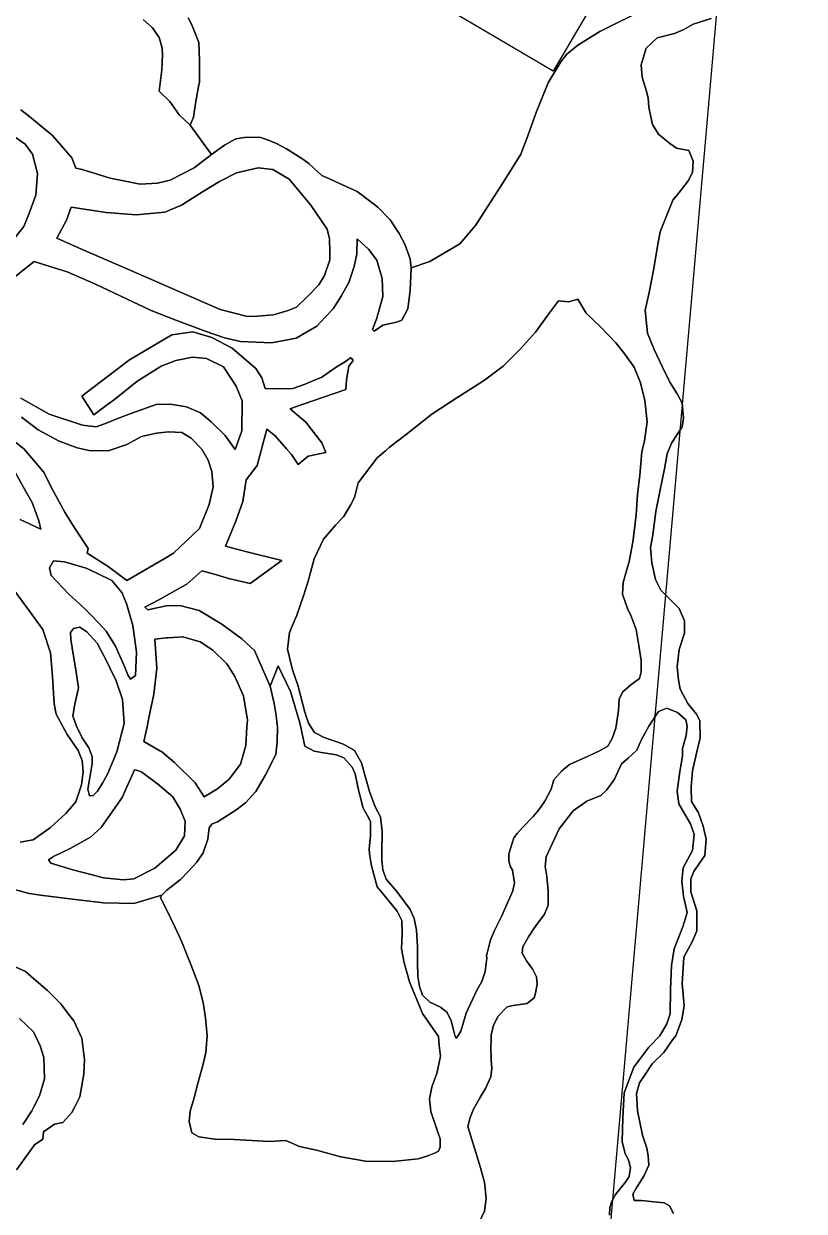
# Model space of a CAD drawing. Header units: inches. Extents: x 288635 to 1232953, y 676945 to 1655780.
# Drawn here: x 458256 to 476562, y 1172040 to 1199889 of the extents above; entities that cross this region are included whole.
import ezdxf

# ---------------------------------------------------------------- set-up
doc = ezdxf.new("R2010")
doc.units = ezdxf.units.IN
doc.header["$MEASUREMENT"] = 0
doc.layers.add('Images', color=7, linetype='Continuous')
picture_1 = doc.add_image_def('image7.jpg', size_in_pixel=(2590, 3729))
picture_2 = doc.add_image_def('image8.jpg', size_in_pixel=(2583, 3985))

msp = doc.modelspace()

# ---------------------------------------------------------------- linework, layer by layer
at = {"color": 1}
for points in [[(457782.6831, 1193745.8465), (458501.7855, 1194314.2384), (458973.3814, 1194165.6533), (459274.3703, 1194070.8212), (459935.83, 1193779.779), (461248.166, 1193165.9444), (461824.9588, 1192938.4023), (462534.0435, 1192668.5268), (462967.9611, 1192525.6515), (463343.6702, 1192435.693), (464063.3383, 1192409.2346), (464645.4228, 1192515.0681), (465126.9654, 1192800.8187), (465314.7935, 1192996.3658), (465513.2578, 1193202.9862), (465703.7582, 1193499.3201), (465883.6752, 1193822.1124), (466005.3838, 1194192.5298), (466068.8839, 1194494.1554), (466077.3506, 1194841.9244), (466341.5111, 1194603.164), (466539.6315, 1194344.0834), (466661.5518, 1193917.3626), (466676.7918, 1193490.6417), (466539.6315, 1192982.6407), (466438.0313, 1192718.4802), (466478.6714, 1192682.9201), (466681.8718, 1192820.0804), (466996.8325, 1192891.2005), (467123.8327, 1192936.9206), (467266.073, 1193206.1612), (467316.8731, 1193632.882), (467339.6543, 1194164.1465), (467781.6152, 1194316.5468), (468482.6566, 1194728.0276), (468848.4173, 1195159.8285), (469498.6586, 1196165.6705), (469915.2195, 1196831.1518), (470081.4512, 1197261.6562), (470279.5716, 1197830.6174), (470558.9721, 1198506.2587), (470853.6127, 1198993.9397), (470995.853, 1199176.8201), (471254.9335, 1199385.1005), (471768.0145, 1199705.1411), (472108.3752, 1199882.9415), (472545.2561, 1200091.2219)], [(472545.2561, 1200091.2219), (472108.3752, 1199882.9415), (471768.0145, 1199705.1411), (471254.9335, 1199385.1005), (470995.853, 1199176.8201), (470853.6127, 1198993.9397), (470558.9721, 1198506.2587), (470279.5716, 1197830.6174), (470081.4512, 1197261.6562), (469915.2195, 1196831.1518), (469498.6586, 1196165.6705), (468848.4173, 1195159.8285), (468482.6566, 1194728.0276), (467781.6152, 1194316.5468), (467339.6543, 1194164.1465), (467319.3343, 1194372.4269), (467197.414, 1194722.9476), (467060.2538, 1194966.7881), (466851.9734, 1195291.9087), (466788.5489, 1195356.4267), (466605.5016, 1195542.63), (466557.3328, 1195591.6293), (466427.7139, 1195689.8668), (466074.7318, 1195957.3901), (465645.4709, 1196150.4305), (465354.3751, 1196281.0504), (465249.2301, 1196328.2308), (465068.3114, 1196493.4175), (464941.333, 1196609.3543), (464777.1326, 1196726.3366), (464416.1085, 1196958.1521), (464172.268, 1197085.1523), (463990.6214, 1197155.389), (463791.2672, 1197232.4726), (463435.6665, 1197222.3126), (463227.3861, 1197191.8325), (462968.3056, 1197039.4322), (462658.425, 1196826.0718), (462160.584, 1197511.8732), (462236.7841, 1197694.7536), (462285.7571, 1198020.9202), (462356.5526, 1198419.6215), (462356.5534, 1198419.6261), (462375.0757, 1198521.4987), (462378.9576, 1198909.6776), (462380.1558, 1199029.4998), (462372.3189, 1199243.7074), (462364.9157, 1199446.0606), (462202.3554, 1199867.7014), (462110.9152, 1200025.1818)], [(461059.4625, 1199986.4235), (461278.1532, 1199797.1719), (461430.3032, 1199564.7826), (461501.4233, 1199315.8622), (461511.5834, 1199153.3018), (461496.3433, 1198807.8611), (461430.3032, 1198310.0201), (461684.3037, 1198066.1797), (461902.7441, 1197756.299), (462160.584, 1197511.8732), (462658.425, 1196826.0718), (462253.5846, 1196510.2844), (461687.087, 1196220.0591), (461391.0412, 1196150.4504), (460988.8738, 1196129.2837), (460285.0807, 1196266.8673), (459628.9127, 1196467.951), (459480.7458, 1196499.7011), (459383.726, 1196745.3958), (458928.6418, 1197269.2718), (458399.4741, 1197708.481), (458187.807, 1197867.2314)], [(462110.9152, 1200025.1818), (462202.3554, 1199867.7014), (462364.9157, 1199446.0606), (462372.3189, 1199243.7074), (462380.1558, 1199029.4998), (462378.9576, 1198909.6776), (462375.0757, 1198521.4987), (462356.5534, 1198419.6261), (462356.5526, 1198419.6215), (462285.7571, 1198020.9202), (462236.7841, 1197694.7536), (462160.584, 1197511.8732), (461902.7441, 1197756.299), (461684.3037, 1198066.1797), (461430.3032, 1198310.0201), (461496.3433, 1198807.8611), (461511.5834, 1199153.3018), (461501.4233, 1199315.8622), (461430.3032, 1199564.7826), (461278.1532, 1199797.1719), (461059.4625, 1199986.4235)], [(473499.2973, 1171983.2141), (473402.7771, 1172166.0945), (473275.7769, 1172237.2146), (473042.0964, 1172262.6147), (472742.3758, 1172288.0147), (472569.6555, 1172293.0948), (472539.1754, 1172440.415), (472610.2955, 1172562.3353), (472803.3359, 1172862.0559), (472920.1762, 1173121.1364), (472899.8561, 1173339.5768), (472869.3761, 1173517.3772), (472770.7392, 1173821.7545), (472650.0889, 1174393.2556), (472631.0389, 1174799.6564), (472694.539, 1175053.6569), (472834.2393, 1175244.1573), (472992.9896, 1175498.1578), (473266.0402, 1175764.8584), (473475.5906, 1176063.309), (473551.0647, 1176153.7106), (473625.1122, 1176362.9449), (473691.1524, 1176535.6652), (473741.9525, 1176860.7859), (473701.3124, 1177384.0269), (473721.6324, 1177739.6276), (473736.8725, 1177998.7082), (473950.2329, 1178389.8689), (474041.6731, 1178618.4694), (474041.6731, 1178831.8298), (474046.7531, 1179085.8303), (473904.5128, 1179527.7912), (473899.4328, 1179832.5918), (473975.6329, 1180005.3122), (474107.7132, 1180203.4326), (474229.6334, 1180381.2329), (474265.1935, 1180767.3137), (474188.9934, 1181067.0343), (474082.3131, 1181381.9949), (473914.6728, 1181651.2355), (473909.5928, 1181991.5962), (473940.0729, 1182367.5169), (474031.513, 1182778.9977), (474117.8732, 1183139.6784), (474112.7932, 1183546.0793), (474036.5931, 1183698.4796), (473828.3126, 1183947.4001), (473655.5923, 1184282.6807), (473614.9522, 1184506.2012), (473579.3921, 1184805.9218), (473625.1122, 1185212.3226), (473752.1125, 1185598.4034), (473757.1925, 1185882.8839), (473630.1922, 1186172.4445), (473411.7518, 1186395.965), (473198.3914, 1186604.2454), (473071.3911, 1186853.1659), (472985.031, 1187244.3267), (472959.6309, 1187594.8474), (473010.431, 1187904.728), (473081.5511, 1188453.3691), (473172.9913, 1188920.73), (473284.7516, 1189454.1311), (473345.7117, 1189799.5718), (473447.3119, 1190053.5723), (473701.3124, 1190439.653), (473731.7924, 1190642.8535), (473701.3124, 1190988.2941), (473579.3921, 1191211.8146), (473411.7518, 1191486.1351), (473233.9514, 1191836.6558), (473040.9111, 1192248.1367), (472888.5108, 1192634.2174), (472827.5506, 1193172.6985), (472924.0708, 1193589.2593), (473030.751, 1194153.1405), (473117.1112, 1194671.3015), (473183.1513, 1195006.5822), (473482.8719, 1195748.2637), (473625.1122, 1195931.144), (473843.5527, 1196205.4646), (473940.0729, 1196403.585), (473960.3929, 1196667.7455), (473853.7127, 1196916.666), (473564.1521, 1196972.5461), (473406.6718, 1197079.2263), (473147.5913, 1197297.6668), (473000.271, 1197526.2672), (472913.9108, 1197927.588), (472898.6708, 1198151.1085), (472852.9507, 1198333.9888), (472761.5105, 1198633.7094), (472736.1105, 1198923.27), (472852.9507, 1199314.4308), (473112.0312, 1199558.2713), (473518.432, 1199659.8715), (473736.8725, 1199751.3117), (473955.3129, 1199878.3119), (474382.0337, 1200010.3922)], [(474382.0337, 1200010.3922), (473955.3129, 1199878.3119), (473736.8725, 1199751.3117), (473518.432, 1199659.8715), (473112.0312, 1199558.2713), (472852.9507, 1199314.4308), (472736.1105, 1198923.27), (472761.5105, 1198633.7094), (472852.9507, 1198333.9888), (472898.6708, 1198151.1085), (472913.9108, 1197927.588), (473000.271, 1197526.2672), (473147.5913, 1197297.6668), (473406.6718, 1197079.2263), (473564.1521, 1196972.5461), (473853.7127, 1196916.666), (473960.3929, 1196667.7455), (473940.0729, 1196403.585), (473843.5527, 1196205.4646), (473625.1122, 1195931.144), (473482.8719, 1195748.2637), (473183.1513, 1195006.5822), (473117.1112, 1194671.3015), (473030.751, 1194153.1405), (472924.0708, 1193589.2593), (472827.5506, 1193172.6985), (472888.5108, 1192634.2174), (473040.9111, 1192248.1367), (473233.9514, 1191836.6558), (473411.7518, 1191486.1351), (473579.3921, 1191211.8146), (473701.3124, 1190988.2941), (473731.7924, 1190642.8535), (473701.3124, 1190439.653), (473447.3119, 1190053.5723), (473345.7117, 1189799.5718), (473284.7516, 1189454.1311), (473172.9913, 1188920.73), (473081.5511, 1188453.3691), (473010.431, 1187904.728), (472959.6309, 1187594.8474), (472985.031, 1187244.3267), (473071.3911, 1186853.1659), (473198.3914, 1186604.2454), (473411.7518, 1186395.965), (473630.1922, 1186172.4445), (473757.1925, 1185882.8839), (473752.1125, 1185598.4034), (473625.1122, 1185212.3226), (473579.3921, 1184805.9218), (473614.9522, 1184506.2012), (473655.5923, 1184282.6807), (473828.3126, 1183947.4001), (474036.5931, 1183698.4796), (474112.7932, 1183546.0793), (474117.8732, 1183139.6784), (474031.513, 1182778.9977), (473940.0729, 1182367.5169), (473909.5928, 1181991.5962), (473914.6728, 1181651.2355), (474082.3131, 1181381.9949), (474188.9934, 1181067.0343), (474265.1935, 1180767.3137), (474229.6334, 1180381.2329), (474107.7132, 1180203.4326), (473975.6329, 1180005.3122), (473899.4328, 1179832.5918), (473904.5128, 1179527.7912), (474046.7531, 1179085.8303), (474041.6731, 1178831.8298), (474041.6731, 1178618.4694), (473950.2329, 1178389.8689), (473736.8725, 1177998.7082), (473721.6324, 1177739.6276), (473701.3124, 1177384.0269), (473741.9525, 1176860.7859), (473691.1524, 1176535.6652), (473625.1122, 1176362.9449), (473551.0647, 1176153.7106), (473475.5906, 1176063.309), (473266.0402, 1175764.8584), (472992.9896, 1175498.1578), (472834.2393, 1175244.1573), (472694.539, 1175053.6569), (472631.0389, 1174799.6564), (472650.0889, 1174393.2556), (472770.7392, 1173821.7545), (472869.3761, 1173517.3772), (472899.8561, 1173339.5768), (472920.1762, 1173121.1364), (472803.3359, 1172862.0559), (472610.2955, 1172562.3353), (472539.1754, 1172440.415), (472569.6555, 1172293.0948), (472742.3758, 1172288.0147), (473042.0964, 1172262.6147), (473275.7769, 1172237.2146), (473402.7771, 1172166.0945), (473499.2973, 1171983.2141)], [(458187.807, 1197867.2314), (458399.4741, 1197708.481), (458928.6418, 1197269.2718), (459383.726, 1196745.3958), (459480.7458, 1196499.7011), (459628.9127, 1196467.951), (460285.0807, 1196266.8673), (460988.8738, 1196129.2837), (461391.0412, 1196150.4504), (461687.087, 1196220.0591), (462253.5846, 1196510.2844), (462658.425, 1196826.0718), (462968.3056, 1197039.4322), (463227.3861, 1197191.8325), (463435.6665, 1197222.3126), (463791.2672, 1197232.4726), (463990.6214, 1197155.389), (464172.268, 1197085.1523), (464416.1085, 1196958.1521), (464777.1326, 1196726.3366), (464941.333, 1196609.3543), (465068.3114, 1196493.4175), (465249.2301, 1196328.2308), (465354.3751, 1196281.0504), (465645.4709, 1196150.4305), (466074.7318, 1195957.3901), (466427.7139, 1195689.8668), (466557.3328, 1195591.6293), (466605.5016, 1195542.63), (466788.5489, 1195356.4267), (466851.9734, 1195291.9087), (467060.2538, 1194966.7881), (467197.414, 1194722.9476), (467319.3343, 1194372.4269), (467339.6543, 1194164.1465), (467316.8731, 1193632.882), (467266.073, 1193206.1612), (467123.8327, 1192936.9206), (466996.8325, 1192891.2005), (466681.8718, 1192820.0804), (466478.6714, 1192682.9201), (466438.0313, 1192718.4802), (466539.6315, 1192982.6407), (466676.7918, 1193490.6417), (466661.5518, 1193917.3626), (466539.6315, 1194344.0834), (466341.5111, 1194603.164), (466077.3506, 1194841.9244), (466068.8839, 1194494.1554), (466005.3838, 1194192.5298), (465883.6752, 1193822.1124), (465703.7582, 1193499.3201), (465513.2578, 1193202.9862), (465314.7935, 1192996.3658), (465126.9654, 1192800.8187), (464645.4228, 1192515.0681), (464063.3383, 1192409.2346), (463343.6702, 1192435.693), (462967.9611, 1192525.6515), (462534.0435, 1192668.5268), (461824.9588, 1192938.4023), (461248.166, 1193165.9444), (459935.83, 1193779.779), (459274.3703, 1194070.8212), (458973.3814, 1194165.6533), (458501.7855, 1194314.2384), (457782.6831, 1193745.8465)], [(457833.2646, 1194602.2665), (458261.8905, 1195136.7259), (458373.0157, 1195422.4765), (458542.3493, 1195866.9774), (458579.3911, 1196374.9784), (458462.9742, 1196830.0626), (458288.3488, 1197068.1881), (458055.515, 1197226.9384)], [(458055.515, 1197226.9384), (458288.3488, 1197068.1881), (458462.9742, 1196830.0626), (458579.3911, 1196374.9784), (458542.3493, 1195866.9774), (458373.0157, 1195422.4765), (458261.8905, 1195136.7259), (457833.2646, 1194602.2665)], [(458184.8789, 1191105.0887), (458851.6302, 1190734.6713), (459634.7985, 1190475.3791), (459952.2991, 1190438.3374), (460174.5496, 1190517.7126), (460439.1334, 1190623.5461), (460788.3841, 1190755.838), (461359.8853, 1190962.2134), (461698.5526, 1190967.5051), (462074.2617, 1190904.005), (462402.3457, 1190761.1297), (462651.0545, 1190549.4626), (462979.1385, 1190231.962), (463214.5123, 1189904.7247), (463367.9709, 1190338.6422), (463378.5543, 1191042.4353), (463240.9707, 1191391.686), (462939.3451, 1191846.7702), (462542.4693, 1192037.2706), (462214.3853, 1192069.0207), (461822.8012, 1191994.9372), (461478.8422, 1191862.6452), (460907.341, 1191497.5195), (460383.465, 1191079.477), (460154.4207, 1190910.1834), (459896.6307, 1190719.643), (459616.1718, 1191153.5605), (459885.7891, 1191358.317), (460738.0074, 1192005.5205), (461732.8427, 1192592.8967), (462224.9687, 1192661.6885), (462664.1779, 1192529.3966), (463145.7205, 1192280.6877), (463701.3466, 1191804.4368), (463844.2219, 1191587.478), (463918.5876, 1191333.407), (464264.0283, 1191328.3269), (464568.8289, 1191338.487), (464857.6329, 1191440.1785), (464929.5096, 1191465.4872), (465244.4703, 1191597.5675), (465605.151, 1191851.568), (465800.0964, 1191966.5032), (465920.7466, 1192052.2284), (465943.5108, 1192045.5331), (465981.0717, 1191988.7283), (465882.6465, 1191861.728), (465825.4964, 1191534.7024), (465809.6214, 1191309.2769), (465537.1232, 1191218.8365), (465036.3465, 1191045.5722), (464604.6712, 1190896.2164), (464502.7888, 1190860.966), (464671.4082, 1190715.766), (464868.5495, 1190546.0054), (465249.5503, 1190058.3244), (465340.9904, 1189834.804), (464924.4296, 1189748.4438), (464690.7491, 1189550.3234), (464533.2688, 1189789.0839), (464418.6555, 1189920.5071), (464152.2681, 1190225.9647), (463954.1477, 1190378.365), (463733.0967, 1189529.0156), (463473.8045, 1189195.6399), (463397.181, 1188681.5005), (463227.8473, 1188221.1246), (462989.7219, 1187633.7484), (463073.9429, 1187612.4533), (463337.6622, 1187545.7725), (463454.6348, 1187516.1963), (464312.1649, 1187299.3718), (463565.4034, 1186760.8907), (463062.4824, 1186882.8109), (463008.0032, 1186898.1779), (462701.2695, 1186984.6988), (462434.8732, 1187059.8416), (462079.5534, 1186744.7467), (461978.3065, 1186688.1944), (461492.1772, 1186416.6627), (461421.9621, 1186380.1508), (461095.3014, 1186210.2873), (461163.8286, 1186145.5745), (461414.2428, 1186199.2347), (461608.3295, 1186240.8247), (461919.4801, 1186247.1747), (462370.331, 1186126.5244), (462903.7321, 1185809.0238), (463373.633, 1185466.1231), (463665.7336, 1185193.0726), (463856.234, 1184761.2717), (464038.2225, 1184356.4772), (464132.5625, 1183946.303), (464177.8543, 1183665.9995), (464202.2477, 1183446.4594), (464207.5561, 1183398.6836), (464202.2645, 1183049.4329), (464170.5144, 1182753.099), (463914.9642, 1182255.2168), (463699.5551, 1181879.9722), (463461.4297, 1181625.9717), (463233.8875, 1181446.0547), (462799.97, 1181170.8875), (462678.3329, 1181123.5842), (462603.3326, 1181033.3883), (462577.7195, 1180768.72), (462466.5943, 1180445.9277), (462318.4274, 1180223.6773), (462123.069, 1180017.6143), (461932.1349, 1179816.2181), (461614.6343, 1179572.801), (461498.2174, 1179456.3841), (460839.3782, 1179254.3643), (460130.2935, 1179270.2393), (459400.042, 1179354.9062), (458839.1242, 1179428.9896), (458706.3474, 1179446.6725), (458386.1567, 1179489.3148), (457680.0353, 1179680.6618)], [(457680.0353, 1179680.6618), (458386.1567, 1179489.3148), (458706.3474, 1179446.6725), (458839.1242, 1179428.9896), (459400.042, 1179354.9062), (460130.2935, 1179270.2393), (460839.3782, 1179254.3643), (461498.2174, 1179456.3841), (461466.4673, 1179387.5923), (461614.6343, 1179101.8417), (461809.7267, 1178690.6469), (461958.5933, 1178376.8819), (462175.5521, 1177826.5475), (462360.7608, 1177334.4215), (462461.3026, 1176937.5457), (462519.5111, 1176577.7116), (462556.5528, 1176154.3775), (462524.8028, 1175762.7933), (462466.5943, 1175487.6261), (462350.1774, 1175069.5836), (462244.3439, 1174672.7078), (462159.677, 1174386.9573), (462133.2187, 1174143.5401), (462196.7188, 1173878.9562), (462360.7608, 1173783.706), (462736.4699, 1173730.7893), (462744.5684, 1173730.6031), (463196.8458, 1173720.2059), (464011.7641, 1173672.5808), (464403.3482, 1173699.0392), (464726.1405, 1173561.4556), (465123.0163, 1173471.4971), (465694.5174, 1173312.7468), (466271.3103, 1173217.4966), (466906.3115, 1173206.9132), (467509.5627, 1173270.4134), (467737.1049, 1173339.2052), (467890.5635, 1173402.7053), (467980.522, 1173450.3304), (468022.8554, 1173540.2889), (468022.8554, 1173741.3726), (467971.5536, 1173891.0624), (467805.252, 1174376.302), (467774.1466, 1174677.9995), (467827.0634, 1174947.875), (467914.4953, 1175190.2999), (467943.4803, 1175270.6674), (468033.4388, 1175678.1265), (468001.6887, 1175926.8353), (467980.522, 1176138.5024), (467610.1046, 1176678.2535), (467302.5374, 1177418.3371), (467181.4788, 1177868.8809), (467112.687, 1178196.9649), (467128.562, 1178551.5072), (467123.2703, 1178858.4245), (467015.7061, 1179079.8342), (466699.9361, 1179461.6757), (466546.4775, 1179646.8844), (466408.8939, 1180144.3021), (466366.5605, 1180424.761), (466361.3374, 1180539.6697), (466385.9012, 1180847.463), (466391.1929, 1181175.547), (466343.5678, 1181276.0889), (466216.5675, 1181493.0476), (466129.6281, 1181831.6536), (466116.0256, 1181884.6317), (466031.3588, 1182297.3826), (465962.567, 1182456.1329), (465766.7749, 1182673.0916), (465592.1496, 1182747.1751), (465290.524, 1182789.5085), (465068.2736, 1182831.842), (464847.8491, 1182948.891), (464731.4322, 1183493.9338), (464509.1817, 1184229.4769), (464223.4312, 1184827.4365), (464038.2225, 1184356.4772), (463856.234, 1184761.2717), (463665.7336, 1185193.0726), (463373.633, 1185466.1231), (462903.7321, 1185809.0238), (462370.331, 1186126.5244), (461919.4801, 1186247.1747), (461608.3295, 1186240.8247), (461414.2428, 1186199.2347), (461163.8286, 1186145.5745), (461095.3014, 1186210.2873), (461421.9621, 1186380.1508), (461492.1772, 1186416.6627), (461978.3065, 1186688.1944), (462079.5534, 1186744.7467), (462434.8732, 1187059.8416), (462701.2695, 1186984.6988), (463008.0032, 1186898.1779), (463062.4824, 1186882.8109), (463565.4034, 1186760.8907), (464312.1649, 1187299.3718), (463454.6348, 1187516.1963), (463337.6622, 1187545.7725), (463073.9429, 1187612.4533), (462989.7219, 1187633.7484), (463227.8473, 1188221.1246), (463397.181, 1188681.5005), (463473.8045, 1189195.6399), (463733.0967, 1189529.0156), (463954.1477, 1190378.365), (464152.2681, 1190225.9647), (464418.6555, 1189920.5071), (464533.2688, 1189789.0839), (464690.7491, 1189550.3234), (464924.4296, 1189748.4438), (465340.9904, 1189834.804), (465249.5503, 1190058.3244), (464868.5495, 1190546.0054), (464671.4082, 1190715.766), (464502.7888, 1190860.966), (464604.6712, 1190896.2164), (465036.3465, 1191045.5722), (465537.1232, 1191218.8365), (465809.6214, 1191309.2769), (465825.4964, 1191534.7024), (465882.6465, 1191861.728), (465981.0717, 1191988.7283), (465943.5108, 1192045.5331), (465920.7466, 1192052.2284), (465800.0964, 1191966.5032), (465605.151, 1191851.568), (465244.4703, 1191597.5675), (464929.5096, 1191465.4872), (464857.6329, 1191440.1785), (464568.8289, 1191338.487), (464264.0283, 1191328.3269), (463918.5876, 1191333.407), (463844.2219, 1191587.478), (463701.3466, 1191804.4368), (463145.7205, 1192280.6877), (462664.1779, 1192529.3966), (462224.9687, 1192661.6885), (461732.8427, 1192592.8967), (460738.0074, 1192005.5205), (459885.7891, 1191358.317), (459616.1718, 1191153.5605), (459896.6307, 1190719.643), (460154.4207, 1190910.1834), (460383.465, 1191079.477), (460907.341, 1191497.5195), (461478.8422, 1191862.6452), (461822.8012, 1191994.9372), (462214.3853, 1192069.0207), (462542.4693, 1192037.2706), (462939.3451, 1191846.7702), (463240.9707, 1191391.686), (463378.5543, 1191042.4353), (463367.9709, 1190338.6422), (463214.5123, 1189904.7247), (462979.1385, 1190231.962), (462651.0545, 1190549.4626), (462402.3457, 1190761.1297), (462074.2617, 1190904.005), (461698.5526, 1190967.5051), (461359.8853, 1190962.2134), (460788.3841, 1190755.838), (460439.1334, 1190623.5461), (460174.5496, 1190517.7126), (459952.2991, 1190438.3374), (459634.7985, 1190475.3791), (458851.6302, 1190734.6713), (458184.8789, 1191105.0887)], [(457826.9869, 1190262.8066), (458263.8677, 1189912.2859), (458721.0687, 1189378.8848), (458944.5891, 1188936.9239), (459228.3257, 1188418.0913), (459461.5528, 1188042.8841), (459767.5507, 1187580.5612), (459742.1412, 1187473.866), (460237.6087, 1187159.2834), (460677.2589, 1186829.4135), (461063.1199, 1187056.8361), (461550.3465, 1187344.0025), (461766.4977, 1187471.3998), (462376.099, 1188055.601), (462604.6994, 1188614.4021), (462696.1396, 1189030.9629), (462670.7396, 1189391.6436), (462579.2994, 1189650.7241), (462431.9791, 1189909.8047), (462183.0586, 1190168.8852), (461964.6181, 1190306.0455), (461649.6575, 1190316.2055), (461370.2569, 1190290.8054), (461019.7362, 1190209.5253), (460677.2589, 1190025.5866), (460238.0497, 1189872.1279), (459788.2571, 1189882.7113), (459507.7982, 1189940.9197), (459084.464, 1190099.67), (458592.3381, 1190369.5456), (458200.7539, 1190660.5878)], [(458200.7539, 1190660.5878), (458592.3381, 1190369.5456), (459084.464, 1190099.67), (459507.7982, 1189940.9197), (459788.2571, 1189882.7113), (460238.0497, 1189872.1279), (460677.2589, 1190025.5866), (461019.7362, 1190209.5253), (461370.2569, 1190290.8054), (461649.6575, 1190316.2055), (461964.6181, 1190306.0455), (462183.0586, 1190168.8852), (462431.9791, 1189909.8047), (462579.2994, 1189650.7241), (462670.7396, 1189391.6436), (462696.1396, 1189030.9629), (462604.6994, 1188614.4021), (462376.099, 1188055.601), (461766.4977, 1187471.3998), (461550.3465, 1187344.0025), (461063.1199, 1187056.8361), (460677.2589, 1186829.4135), (460237.6087, 1187159.2834), (459742.1412, 1187473.866), (459767.5507, 1187580.5612), (459461.5528, 1188042.8841), (459228.3257, 1188418.0913), (458944.5891, 1188936.9239), (458721.0687, 1189378.8848), (458263.8677, 1189912.2859), (457826.9869, 1190262.8066)], [(458170.0446, 1188261.6456), (458654.84, 1188039.1711), (458609.3084, 1188230.8025), (458451.8281, 1188662.6034), (458304.5078, 1188921.6839), (458065.7473, 1189353.4848)], [(458065.7473, 1189353.4848), (458304.5078, 1188921.6839), (458451.8281, 1188662.6034), (458609.3084, 1188230.8025), (458654.84, 1188039.1711), (458170.0446, 1188261.6456)], [(458175.1246, 1180697.5105), (458474.8452, 1180748.3106), (458886.326, 1181042.9512), (459241.9267, 1181368.0719), (459475.6072, 1181642.3924), (459612.7675, 1182043.7132), (459648.3275, 1182348.5138), (459622.9275, 1182607.5943), (459531.4873, 1182846.3548), (459272.4068, 1183222.2756), (459013.3263, 1183694.7165), (458967.6062, 1183938.557), (458926.9661, 1184578.6383), (458881.246, 1185132.3594), (458703.4456, 1185681.0005), (458327.5249, 1186199.1615), (457997.3242, 1186641.1224)], [(457997.3242, 1186641.1224), (458327.5249, 1186199.1615), (458703.4456, 1185681.0005), (458881.246, 1185132.3594), (458926.9661, 1184578.6383), (458967.6062, 1183938.557), (459013.3263, 1183694.7165), (459272.4068, 1183222.2756), (459531.4873, 1182846.3548), (459622.9275, 1182607.5943), (459648.3275, 1182348.5138), (459612.7675, 1182043.7132), (459475.6072, 1181642.3924), (459241.9267, 1181368.0719), (458886.326, 1181042.9512), (458474.8452, 1180748.3106), (458175.1246, 1180697.5105)], [(468917.2315, 1171726.8766), (469063.2818, 1172044.3772), (469101.3819, 1172336.4778), (469063.2818, 1172723.8286), (468968.0316, 1173060.3792), (468860.0814, 1173415.98), (468669.581, 1174025.5812), (468725.4611, 1174238.9416), (468801.6613, 1174437.062), (468943.9015, 1174685.9825), (469086.1418, 1174914.583), (469208.0621, 1175193.9835), (469233.4621, 1175392.1039), (469218.2221, 1175590.2243), (469213.1421, 1175915.345), (469215.4038, 1176028.4324), (469218.2221, 1176169.3455), (469274.1022, 1176403.0259), (469385.8624, 1176611.3063), (469594.1428, 1176834.8268), (469736.3831, 1176865.3069), (470066.5838, 1176911.0269), (470224.0641, 1177043.1072), (470259.6242, 1177154.8674), (470300.2642, 1177363.1478), (470285.0242, 1177535.8682), (470193.584, 1177708.5885), (470046.2637, 1177911.7889), (469944.6635, 1178094.6693), (469959.9036, 1178236.9096), (470097.0638, 1178475.6701), (470244.3841, 1178704.2705), (470472.9846, 1179009.0711), (470554.2648, 1179217.3516), (470554.2648, 1179557.7122), (470523.7847, 1179887.9129), (470488.2246, 1180121.5934), (470508.5447, 1180355.2738), (470599.9848, 1180558.4742), (470813.3453, 1181010.5951), (471143.5459, 1181427.156), (471463.5866, 1181655.7564), (471788.7072, 1181792.9167), (471930.9475, 1181924.997), (472108.7479, 1182173.9175), (472276.3882, 1182534.5982), (472428.7885, 1182661.5984), (472631.9889, 1182849.5588), (472748.8291, 1183103.5593), (472916.4695, 1183413.4399), (473139.9899, 1183758.8806), (473343.1903, 1183835.0808), (473475.2706, 1183784.2807), (473587.0308, 1183738.5606), (473785.1512, 1183565.8403), (473815.6313, 1183413.4399), (473795.3112, 1183194.9995), (473708.9511, 1182890.1989), (473705.5616, 1182727.7924), (473673.3187, 1182525.5411), (473645.5752, 1182351.5137), (473581.4295, 1181894.4755), (473582.3706, 1181887.6998), (473581.4295, 1181880.9946), (473621.5205, 1181592.3389), (473894.1398, 1181127.2824), (473981.2625, 1180873.8347), (473942.2491, 1180499.3062), (473725.7573, 1180090.3773), (473693.6845, 1179777.667), (473694.4192, 1179771.349), (473733.7755, 1179432.8838), (473813.9577, 1179048.0095), (473812.3423, 1179042.2823), (473725.7573, 1178735.2992), (473509.2656, 1178190.0606), (473445.1198, 1177805.1863), (473429.0834, 1177243.9114), (473421.0652, 1176666.6), (473343.1903, 1176438.586), (473178.09, 1176152.8354), (472917.7395, 1175886.1349), (472568.4888, 1175416.234), (472339.8883, 1174819.3328), (472308.1383, 1174228.7816), (472295.4382, 1173676.3305), (472365.2884, 1173384.2299), (472428.7885, 1173257.2296), (472485.9386, 1173066.7293), (472454.1886, 1172850.8288), (472358.9384, 1172711.1285), (472136.6879, 1172431.728), (472047.7877, 1172272.9777), (472003.3377, 1172126.9274), (471996.9876, 1171949.127)], [(471996.9876, 1171949.127), (472003.3377, 1172126.9274), (472047.7877, 1172272.9777), (472136.6879, 1172431.728), (472358.9384, 1172711.1285), (472454.1886, 1172850.8288), (472485.9386, 1173066.7293), (472428.7885, 1173257.2296), (472365.2884, 1173384.2299), (472295.4382, 1173676.3305), (472308.1383, 1174228.7816), (472339.8883, 1174819.3328), (472568.4888, 1175416.234), (472917.7395, 1175886.1349), (473178.09, 1176152.8354), (473343.1903, 1176438.586), (473421.0652, 1176666.6), (473429.0834, 1177243.9114), (473445.1198, 1177805.1863), (473509.2656, 1178190.0606), (473725.7573, 1178735.2992), (473812.3423, 1179042.2823), (473813.9577, 1179048.0095), (473733.7755, 1179432.8838), (473694.4192, 1179771.349), (473693.6845, 1179777.667), (473725.7573, 1180090.3773), (473942.2491, 1180499.3062), (473981.2625, 1180873.8347), (473894.1398, 1181127.2824), (473621.5205, 1181592.3389), (473581.4295, 1181880.9946), (473582.3706, 1181887.6998), (473581.4295, 1181894.4755), (473645.5752, 1182351.5137), (473673.3187, 1182525.5411), (473705.5616, 1182727.7924), (473708.9511, 1182890.1989), (473795.3112, 1183194.9995), (473815.6313, 1183413.4399), (473785.1512, 1183565.8403), (473587.0308, 1183738.5606), (473475.2706, 1183784.2807), (473343.1903, 1183835.0808), (473139.9899, 1183758.8806), (472916.4695, 1183413.4399), (472748.8291, 1183103.5593), (472631.9889, 1182849.5588), (472428.7885, 1182661.5984), (472276.3882, 1182534.5982), (472108.7479, 1182173.9175), (471930.9475, 1181924.997), (471788.7072, 1181792.9167), (471463.5866, 1181655.7564), (471143.5459, 1181427.156), (470813.3453, 1181010.5951), (470599.9848, 1180558.4742), (470508.5447, 1180355.2738), (470488.2246, 1180121.5934), (470523.7847, 1179887.9129), (470554.2648, 1179557.7122), (470554.2648, 1179217.3516), (470472.9846, 1179009.0711), (470244.3841, 1178704.2705), (470097.0638, 1178475.6701), (469959.9036, 1178236.9096), (469944.6635, 1178094.6693), (470046.2637, 1177911.7889), (470193.584, 1177708.5885), (470285.0242, 1177535.8682), (470300.2642, 1177363.1478), (470259.6242, 1177154.8674), (470224.0641, 1177043.1072), (470066.5838, 1176911.0269), (469736.3831, 1176865.3069), (469594.1428, 1176834.8268), (469385.8624, 1176611.3063), (469274.1022, 1176403.0259), (469218.2221, 1176169.3455), (469218.2221, 1176169.3455), (469215.4038, 1176028.4324), (469213.1421, 1175915.345), (469218.2221, 1175590.2243), (469233.4621, 1175392.1039), (469208.0621, 1175193.9835), (469086.1418, 1174914.583), (468943.9015, 1174685.9825), (468801.6613, 1174437.062), (468725.4611, 1174238.9416), (468669.581, 1174025.5812), (468860.0814, 1173415.98), (468968.0316, 1173060.3792), (469063.2818, 1172723.8286), (469101.3819, 1172336.4778), (469063.2818, 1172044.3772), (468917.2315, 1171726.8766)], [(457971.6565, 1177807.1569), (458294.4155, 1177659.8785), (458494.6526, 1177489.088), (458812.5766, 1177217.9176), (458812.5766, 1177217.9176), (459127.5372, 1176902.957), (459286.3087, 1176693.0557), (459427.2578, 1176506.7162), (459615.2182, 1176095.2354), (459664.5399, 1175723.4254), (459681.2583, 1175597.3944), (459666.0183, 1175251.9537), (459574.5781, 1174723.6326), (459444.4851, 1174470.4788), (459386.6177, 1174357.8719), (459175.8786, 1174118.2078), (458975.1369, 1174083.5514), (458721.1364, 1173905.751), (458700.8163, 1173733.0307), (458507.776, 1173595.8704), (458494.6526, 1173577.6118), (458088.2646, 1173012.2024)], [(458088.2646, 1173012.2024), (458494.6526, 1173577.6118), (458507.776, 1173595.8704), (458700.8163, 1173733.0307), (458721.1364, 1173905.751), (458975.1369, 1174083.5514), (459175.8786, 1174118.2078), (459386.6177, 1174357.8719), (459444.4851, 1174470.4788), (459574.5781, 1174723.6326), (459666.0183, 1175251.9537), (459681.2583, 1175597.3944), (459664.5399, 1175723.4254), (459615.2182, 1176095.2354), (459427.2578, 1176506.7162), (459286.3087, 1176693.0557), (459127.5372, 1176902.957), (458812.5766, 1177217.9176), (458494.6526, 1177489.088), (458294.4155, 1177659.8785), (457971.6565, 1177807.1569)], [(458238.5354, 1174073.3913), (458446.8158, 1174393.432), (458487.0141, 1174470.4788), (458494.6526, 1174485.1193), (458629.6962, 1174743.9527), (458741.4564, 1175145.2735), (458726.2164, 1175643.1145), (458644.9362, 1175922.515), (458494.6526, 1176232.778), (458487.4559, 1176247.6357), (458157.2553, 1176557.5163)], [(458157.2553, 1176557.5163), (458487.4559, 1176247.6357), (458494.6526, 1176232.778), (458644.9362, 1175922.515), (458726.2164, 1175643.1145), (458741.4564, 1175145.2735), (458629.6962, 1174743.9527), (458494.6526, 1174485.1193), (458487.0141, 1174470.4788), (458446.8158, 1174393.432), (458238.5354, 1174073.3913)]]:
    msp.add_lwpolyline(points, dxfattribs=at)
for points in [[(461957.2507, 1195631.866), (461565.6666, 1195467.824), (460893.6236, 1195409.6156), (460189.8305, 1195462.5324), (459369.6205, 1195589.5326), (459262.0175, 1195284.8929), (459030.9532, 1194859.2811), (459611.756, 1194605.7816), (460946.2211, 1194023.3355), (462862.1275, 1193187.1111), (463502.4205, 1193023.0691), (463735.2543, 1193028.3608), (464110.9634, 1193060.1109), (464460.2141, 1193160.6527), (464650.7144, 1193245.3196), (464915.2983, 1193494.0284), (465179.8822, 1193763.904), (465312.1741, 1193986.1544), (465433.8827, 1194351.2801), (465433.8827, 1194541.7805), (465428.591, 1194843.4061), (465370.3825, 1195070.9482), (464989.3818, 1195631.866), (464481.3808, 1196245.7006), (464100.38, 1196473.2427), (463751.1293, 1196510.2844), (463248.42, 1196393.8675), (462846.2525, 1196187.4921), (462449.3767, 1195949.3667), (461957.2507, 1195631.866)], [(464989.3818, 1195631.866), (465370.3825, 1195070.9482), (465428.591, 1194843.4061), (465433.8827, 1194541.7805), (465433.8827, 1194351.2801), (465312.1741, 1193986.1544), (465179.8822, 1193763.904), (464915.2983, 1193494.0284), (464650.7144, 1193245.3196), (464460.2141, 1193160.6527), (464110.9634, 1193060.1109), (463735.2543, 1193028.3608), (463502.4205, 1193023.0691), (462862.1275, 1193187.1111), (460946.2211, 1194023.3355), (459611.756, 1194605.7816), (459030.9532, 1194859.2811), (459262.0175, 1195284.8929), (459369.6205, 1195589.5326), (460189.8305, 1195462.5324), (460893.6236, 1195409.6156), (461565.6666, 1195467.824), (461957.2507, 1195631.866), (462449.3767, 1195949.3667), (462846.2525, 1196187.4921), (463248.42, 1196393.8675), (463751.1293, 1196510.2844), (464100.38, 1196473.2427), (464481.3808, 1196245.7006), (464989.3818, 1195631.866)], [(471255.7654, 1193428.2069), (471446.2658, 1193105.4146), (471790.2248, 1192777.3306), (472144.7672, 1192406.9132), (472351.1426, 1192142.3294), (472573.3931, 1191835.4121), (472721.56, 1191464.9947), (472822.1019, 1191057.5355), (472875.0187, 1190549.5345), (472816.8102, 1190105.0336), (472753.3101, 1189851.0331), (472705.685, 1189305.9904), (472647.4766, 1188850.9061), (472621.0182, 1188369.3635), (472595.5784, 1188176.7477), (472541.2197, 1187734.3622), (472456.5528, 1187277.1613), (472384.586, 1187035.8608), (472312.6192, 1186786.0937), (472299.9192, 1186510.9264), (472418.4528, 1186176.4924), (472503.1196, 1185998.6921), (472617.4198, 1185685.4248), (472685.1533, 1185308.6574), (472735.9534, 1184957.29), (472735.9534, 1184690.5895), (472697.8533, 1184533.9558), (472494.6529, 1184381.5555), (472304.1525, 1184224.9219), (472219.4857, 1184055.5882), (472202.5523, 1183784.6543), (472143.2855, 1183369.7868), (472054.3854, 1183128.4863), (471957.0185, 1182946.4526), (471762.2848, 1182840.6191), (471491.3509, 1182709.3855), (471055.3167, 1182514.6518), (470873.283, 1182370.7182), (470691.2493, 1182159.0511), (470623.5158, 1181934.6839), (470479.5822, 1181655.2834), (470339.8819, 1181452.083), (470204.415, 1181295.4493), (469960.7862, 1181048.0105), (469828.1158, 1180900.1778), (469754.6129, 1180796.2968), (469635.6655, 1180423.1693), (469635.6655, 1180265.6889), (469661.0656, 1180133.6087), (469722.0257, 1180037.0885), (469762.6658, 1179742.4479), (469727.1057, 1179554.4875), (469635.6655, 1179346.2071), (469462.9452, 1178955.0463), (469300.3849, 1178624.8457), (469203.8647, 1178401.3252), (469111.4313, 1178033.5788), (469115.6121, 1177978.0087), (469074.9594, 1177662.3954), (468998.7593, 1177428.7149), (468881.919, 1177225.5145), (468632.9985, 1176687.0335), (468505.9983, 1176260.3126), (468409.4781, 1176097.7523), (468373.918, 1176138.3924), (468338.3579, 1176295.8727), (468277.3978, 1176504.1531), (468191.0376, 1176702.2735), (468033.5573, 1176829.2737), (467784.6368, 1176941.034), (467606.8365, 1177103.5943), (467540.7963, 1177306.7947), (467500.1563, 1177545.5552), (467489.9962, 1177870.6758), (467489.9962, 1178246.5966), (467469.6762, 1178632.6773), (467413.7961, 1178906.9979), (467322.3559, 1179115.2783), (467185.1956, 1179298.1587), (467007.3953, 1179536.9192), (466753.3948, 1179826.4797), (466682.2746, 1180044.9202), (466651.7946, 1180273.5206), (466651.7946, 1180436.081), (466661.9546, 1180949.162), (466621.3145, 1181289.5227), (466499.3943, 1181523.2031), (466367.314, 1181883.8838), (466250.4738, 1182300.4447), (466174.2736, 1182554.4452), (466016.7933, 1182844.0058), (465811.2157, 1182965.5551), (465730.8311, 1183004.6611), (465304.1102, 1183151.9814), (465075.5097, 1183268.8216), (464933.2695, 1183487.2621), (464851.9893, 1183746.3426), (464684.349, 1184381.3438), (464562.4287, 1184736.9446), (464445.5885, 1185224.6255), (464486.2286, 1185615.7863), (464658.9489, 1186017.1071), (464816.4292, 1186469.228), (464928.1895, 1186819.7487), (465070.4297, 1187342.9898), (465286.7535, 1187797.8623), (465567.2124, 1188131.238), (465752.4211, 1188321.7384), (465921.7548, 1188602.1973), (466017.005, 1188782.1143), (466101.6718, 1189126.0733), (466546.1727, 1189708.1578), (466738.8066, 1189872.7723), (466837.2149, 1189956.8667), (467223.5074, 1190258.4923), (467826.7586, 1190734.7432), (468435.3015, 1191131.619), (468842.7606, 1191390.9112), (469059.7194, 1191533.7865), (469504.2203, 1191856.5788), (469906.3877, 1192264.0379), (470260.9301, 1192655.6221), (470589.0141, 1193110.7063), (470678.9726, 1193237.7066), (470795.3895, 1193391.1652), (471044.0983, 1193364.7068), (471255.7654, 1193428.2069)], [(471255.7654, 1193428.2069), (471044.0983, 1193364.7068), (470795.3895, 1193391.1652), (470678.9726, 1193237.7066), (470589.0141, 1193110.7063), (470260.9301, 1192655.6221), (469906.3877, 1192264.0379), (469504.2203, 1191856.5788), (469059.7194, 1191533.7865), (468842.7606, 1191390.9112), (468435.3015, 1191131.619), (467826.7586, 1190734.7432), (467223.5074, 1190258.4923), (466837.2149, 1189956.8667), (466738.8066, 1189872.7723), (466546.1727, 1189708.1578), (466101.6718, 1189126.0733), (466017.005, 1188782.1143), (465921.7548, 1188602.1973), (465752.4211, 1188321.7384), (465567.2124, 1188131.238), (465286.7535, 1187797.8623), (465070.4297, 1187342.9898), (464928.1895, 1186819.7487), (464816.4292, 1186469.228), (464658.9489, 1186017.1071), (464486.2286, 1185615.7863), (464445.5885, 1185224.6255), (464562.4287, 1184736.9446), (464684.349, 1184381.3438), (464851.9893, 1183746.3426), (464933.2695, 1183487.2621), (465075.5097, 1183268.8216), (465304.1102, 1183151.9814), (465730.8311, 1183004.6611), (465811.2157, 1182965.5551), (466016.7933, 1182844.0058), (466174.2736, 1182554.4452), (466250.4738, 1182300.4447), (466367.314, 1181883.8838), (466499.3943, 1181523.2031), (466621.3145, 1181289.5227), (466661.9546, 1180949.162), (466651.7946, 1180436.081), (466651.7946, 1180273.5206), (466682.2746, 1180044.9202), (466753.3948, 1179826.4797), (467007.3953, 1179536.9192), (467185.1956, 1179298.1587), (467322.3559, 1179115.2783), (467413.7961, 1178906.9979), (467469.6762, 1178632.6773), (467489.9962, 1178246.5966), (467489.9962, 1177870.6758), (467500.1563, 1177545.5552), (467540.7963, 1177306.7947), (467606.8365, 1177103.5943), (467784.6368, 1176941.034), (468033.5573, 1176829.2737), (468191.0376, 1176702.2735), (468277.3978, 1176504.1531), (468338.3579, 1176295.8727), (468373.918, 1176138.3924), (468409.4781, 1176097.7523), (468505.9983, 1176260.3126), (468632.9985, 1176687.0335), (468881.919, 1177225.5145), (468998.7593, 1177428.7149), (469074.9594, 1177662.3954), (469115.6121, 1177978.0087), (469111.4313, 1178033.5788), (469203.8647, 1178401.3252), (469300.3849, 1178624.8457), (469462.9452, 1178955.0463), (469635.6655, 1179346.2071), (469727.1057, 1179554.4875), (469762.6658, 1179742.4479), (469722.0257, 1180037.0885), (469661.0656, 1180133.6087), (469635.6655, 1180265.6889), (469635.6655, 1180423.1693), (469754.6129, 1180796.2968), (469828.1158, 1180900.1778), (469960.7862, 1181048.0105), (470204.415, 1181295.4493), (470339.8819, 1181452.083), (470479.5822, 1181655.2834), (470623.5158, 1181934.6839), (470691.2493, 1182159.0511), (470873.283, 1182370.7182), (471055.3167, 1182514.6518), (471491.3509, 1182709.3855), (471762.2848, 1182840.6191), (471957.0185, 1182946.4526), (472054.3854, 1183128.4863), (472143.2855, 1183369.7868), (472202.5523, 1183784.6543), (472219.4857, 1184055.5882), (472304.1525, 1184224.9219), (472494.6529, 1184381.5555), (472697.8533, 1184533.9558), (472735.9534, 1184690.5895), (472735.9534, 1184957.29), (472685.1533, 1185308.6574), (472617.4198, 1185685.4248), (472503.1196, 1185998.6921), (472418.4528, 1186176.4924), (472299.9192, 1186510.9264), (472312.6192, 1186786.0937), (472384.586, 1187035.8608), (472456.5528, 1187277.1613), (472541.2197, 1187734.3622), (472595.5784, 1188176.7477), (472621.0182, 1188369.3635), (472647.4766, 1188850.9061), (472705.685, 1189305.9904), (472753.3101, 1189851.0331), (472816.8102, 1190105.0336), (472875.0187, 1190549.5345), (472822.1019, 1191057.5355), (472721.56, 1191464.9947), (472573.3931, 1191835.4121), (472351.1426, 1192142.3294), (472144.7672, 1192406.9132), (471790.2248, 1192777.3306), (471446.2658, 1193105.4146), (471255.7654, 1193428.2069)], [(459212.5159, 1187271.3106), (458953.4354, 1187291.6306), (458856.9152, 1187129.0703), (458897.5553, 1186946.1899), (459314.1161, 1186514.3891), (459571.9773, 1186275.8676), (459720.517, 1186138.4683), (459863.7048, 1185997.7492), (460118.1535, 1185724.7067), (460187.8779, 1185640.6273), (460411.3983, 1185290.1066), (460619.6788, 1184817.6657), (460695.8789, 1184619.5453), (460761.919, 1184517.9451), (460878.7593, 1184604.3052), (460904.1593, 1185152.9463), (460812.7191, 1185777.7876), (460665.3988, 1186290.8686), (460553.6386, 1186549.9491), (460476.9103, 1186643.7281), (460325.0382, 1186829.3497), (459971.984, 1187001.4265), (459720.517, 1187123.9903), (459212.5159, 1187271.3106)], [(460878.7593, 1184604.3052), (460761.919, 1184517.9451), (460695.8789, 1184619.5453), (460619.6788, 1184817.6657), (460411.3983, 1185290.1066), (460187.8779, 1185640.6273), (460118.1535, 1185724.7067), (459863.7048, 1185997.7492), (459720.517, 1186138.4683), (459571.9773, 1186275.8676), (459314.1161, 1186514.3891), (458897.5553, 1186946.1899), (458856.9152, 1187129.0703), (458953.4354, 1187291.6306), (459212.5159, 1187271.3106), (459720.517, 1187123.9903), (459971.984, 1187001.4265), (460325.0382, 1186829.3497), (460476.9103, 1186643.7281), (460553.6386, 1186549.9491), (460665.3988, 1186290.8686), (460812.7191, 1185777.7876), (460904.1593, 1185152.9463), (460878.7593, 1184604.3052)], [(460218.5696, 1182291.0803), (460442.0901, 1182814.3213), (460609.7304, 1183479.8027), (460574.1703, 1184038.6038), (460416.69, 1184500.8847), (460365.1656, 1184607.7036), (460208.4096, 1184932.6856), (459974.7291, 1185359.4064), (459735.9686, 1185628.647), (459573.4083, 1185740.4072), (459421.008, 1185704.8471), (459354.9679, 1185613.4069), (459360.0479, 1185450.8466), (459421.008, 1185059.6858), (459473.4408, 1184785.4222), (459530.8274, 1184372.7672), (459537.8483, 1184318.0043), (459451.4881, 1183931.9236), (459410.848, 1183657.603), (459497.2082, 1183413.7625), (459629.2884, 1183144.522), (459786.7688, 1182910.8415), (459857.8889, 1182702.5611), (459857.8889, 1182540.0008), (459796.9288, 1182164.08), (459756.2887, 1181935.4796), (459796.9288, 1181783.0793), (459883.2889, 1181788.1593), (459984.8891, 1181889.7595), (460101.7294, 1182077.7199), (460218.5696, 1182291.0803)], [(459883.2889, 1181788.1593), (459796.9288, 1181783.0793), (459756.2887, 1181935.4796), (459796.9288, 1182164.08), (459857.8889, 1182540.0008), (459857.8889, 1182702.5611), (459786.7688, 1182910.8415), (459629.2884, 1183144.522), (459497.2082, 1183413.7625), (459410.848, 1183657.603), (459451.4881, 1183931.9236), (459537.8483, 1184318.0043), (459530.8274, 1184372.7672), (459473.4408, 1184785.4222), (459421.008, 1185059.6858), (459360.0479, 1185450.8466), (459354.9679, 1185613.4069), (459421.008, 1185704.8471), (459573.4083, 1185740.4072), (459735.9686, 1185628.647), (459974.7291, 1185359.4064), (460208.4096, 1184932.6856), (460365.1656, 1184607.7036), (460416.69, 1184500.8847), (460574.1703, 1184038.6038), (460609.7304, 1183479.8027), (460442.0901, 1182814.3213), (460218.5696, 1182291.0803), (460101.7294, 1182077.7199), (459984.8891, 1181889.7595), (459883.2889, 1181788.1593)], [(461379.1293, 1184773.5837), (461310.3375, 1184170.3325), (461193.9206, 1183609.4147), (461148.2987, 1183403.1245), (461072.212, 1183059.0802), (461466.4633, 1182831.6276), (461484.9629, 1182820.9548), (461791.8802, 1182561.6626), (462278.7145, 1182090.7033), (462484.6313, 1181757.7157), (462802.1319, 1181948.2161), (463075.1824, 1182170.4665), (463341.883, 1182526.0672), (463468.8832, 1182964.2181), (463492.4803, 1183403.1245), (463500.6333, 1183554.7693), (463411.7331, 1184126.2704), (463208.5327, 1184583.4713), (463050.9693, 1184827.4405), (463011.6823, 1184888.272), (462687.8317, 1185199.4226), (462395.7311, 1185396.273), (461989.3303, 1185510.5732), (461646.2142, 1185487.6988), (461608.3295, 1185485.1731), (461328.929, 1185453.4231), (461379.1293, 1184773.5837)], [(462802.1319, 1181948.2161), (462484.6313, 1181757.7157), (462278.7145, 1182090.7033), (461791.8802, 1182561.6626), (461484.9629, 1182820.9548), (461466.4633, 1182831.6276), (461072.212, 1183059.0802), (461148.2987, 1183403.1245), (461193.9206, 1183609.4147), (461310.3375, 1184170.3325), (461379.1293, 1184773.5837), (461328.929, 1185453.4231), (461608.3295, 1185485.1731), (461646.2142, 1185487.6988), (461989.3303, 1185510.5732), (462395.7311, 1185396.273), (462687.8317, 1185199.4226), (463011.6823, 1184888.272), (463050.9693, 1184827.4405), (463208.5327, 1184583.4713), (463411.7331, 1184126.2704), (463500.6333, 1183554.7693), (463492.4803, 1183403.1245), (463468.8832, 1182964.2181), (463341.883, 1182526.0672), (463075.1824, 1182170.4665), (462802.1319, 1181948.2161)], [(468022.8554, 1173741.3726), (468022.8554, 1173540.2889), (467980.522, 1173450.3304), (467890.5635, 1173402.7053), (467737.1049, 1173339.2052), (467509.5627, 1173270.4134), (466906.3115, 1173206.9132), (466271.3103, 1173217.4966), (465694.5174, 1173312.7468), (465123.0163, 1173471.4971), (464726.1405, 1173561.4556), (464403.3482, 1173699.0392), (464011.7641, 1173672.5808), (463196.8458, 1173720.2059), (462744.5684, 1173730.6031), (462736.4699, 1173730.7893), (462360.7608, 1173783.706), (462196.7188, 1173878.9562), (462133.2187, 1174143.5401), (462159.677, 1174386.9573), (462244.3439, 1174672.7078), (462350.1774, 1175069.5836), (462466.5943, 1175487.6261), (462524.8028, 1175762.7933), (462556.5528, 1176154.3775), (462519.5111, 1176577.7116), (462461.3026, 1176937.5457), (462360.7608, 1177334.4215), (462175.5521, 1177826.5475), (461958.5933, 1178376.8819), (461809.7267, 1178690.6469), (461614.6343, 1179101.8417), (461466.4673, 1179387.5923), (461498.2174, 1179456.3841), (461614.6343, 1179572.801), (461932.1349, 1179816.2181), (462123.069, 1180017.6143), (462318.4274, 1180223.6773), (462466.5943, 1180445.9277), (462577.7195, 1180768.72), (462603.3326, 1181033.3883), (462678.3329, 1181123.5842), (462799.97, 1181170.8875), (463233.8875, 1181446.0547), (463461.4297, 1181625.9717), (463699.5551, 1181879.9722), (463914.9642, 1182255.2168), (464170.5144, 1182753.099), (464202.2645, 1183049.4329), (464207.5561, 1183398.6836), (464202.2477, 1183446.4594), (464177.8543, 1183665.9995), (464132.5625, 1183946.303), (464038.2225, 1184356.4772), (464223.4312, 1184827.4365), (464509.1817, 1184229.4769), (464731.4322, 1183493.9338), (464847.8491, 1182948.891), (465068.2736, 1182831.842), (465290.524, 1182789.5085), (465592.1496, 1182747.1751), (465766.7749, 1182673.0916), (465962.567, 1182456.1329), (466031.3588, 1182297.3826), (466116.0256, 1181884.6317), (466129.6281, 1181831.6536), (466216.5675, 1181493.0476), (466343.5678, 1181276.0889), (466391.1929, 1181175.547), (466385.9012, 1180847.463), (466361.3374, 1180539.6697), (466366.5605, 1180424.761), (466408.8939, 1180144.3021), (466546.4775, 1179646.8844), (466699.9361, 1179461.6757), (467015.7061, 1179079.8342), (467123.2703, 1178858.4245), (467128.562, 1178551.5072), (467112.687, 1178196.9649), (467181.4788, 1177868.8809), (467302.5374, 1177418.3371), (467610.1046, 1176678.2535), (467980.522, 1176138.5024), (468001.6887, 1175926.8353), (468033.4388, 1175678.1265), (467943.4803, 1175270.6674), (467914.4953, 1175190.2999), (467827.0634, 1174947.875), (467774.1466, 1174677.9995), (467805.252, 1174376.302), (467971.5536, 1173891.0624), (468022.8554, 1173741.3726)], [(460932.946, 1182374.4771), (460856.7459, 1182394.7972), (460562.1053, 1181744.5559), (460069.3443, 1181038.4344), (459985.7147, 1180961.6317), (459820.4238, 1180809.834), (459347.9829, 1180550.7535), (458956.8221, 1180357.7131), (458834.9018, 1180281.5129), (458890.782, 1180200.2328), (459408.943, 1180042.7524), (459860.3153, 1179928.32), (460130.3044, 1179859.8721), (460204.2185, 1179852.5619), (460592.5854, 1179814.152), (460841.5059, 1179834.472), (461334.2668, 1180083.3925), (461821.9478, 1180510.1134), (462025.1482, 1180845.3941), (462045.4683, 1181185.7547), (461923.548, 1181470.2353), (461750.8277, 1181759.7959), (461390.147, 1182064.5965), (461024.3862, 1182333.837), (460932.946, 1182374.4771)], [(460841.5059, 1179834.472), (460592.5854, 1179814.152), (460204.2185, 1179852.5619), (460130.3044, 1179859.8721), (459860.3153, 1179928.32), (459408.943, 1180042.7524), (458890.782, 1180200.2328), (458834.9018, 1180281.5129), (458956.8221, 1180357.7131), (459347.9829, 1180550.7535), (459820.4238, 1180809.834), (459985.7147, 1180961.6317), (460069.3443, 1181038.4344), (460562.1053, 1181744.5559), (460856.7459, 1182394.7972), (460932.946, 1182374.4771), (461024.3862, 1182333.837), (461390.147, 1182064.5965), (461750.8277, 1181759.7959), (461923.548, 1181470.2353), (462045.4683, 1181185.7547), (462025.1482, 1180845.3941), (461821.9478, 1180510.1134), (461334.2668, 1180083.3925), (460841.5059, 1179834.472)]]:
    msp.add_lwpolyline(points, close=True, dxfattribs=at)

# ---------------------------------------------------------------- pictures from other files: only their frames are drawn
at = {"layer": 'Images'}
image = msp.add_image(picture_1, insert=(433468.3601, 1220693.3743), size_in_units=(43179.7771, 62168.876), rotation=-30.500541912, dxfattribs=at)
image.dxf.flags = 7
image = msp.add_image(picture_2, insert=(427108.5363, 1154462.5647), size_in_units=(43232.8973, 66698.8369), rotation=-4.99958309, dxfattribs=at)
image.dxf.flags = 7

doc.saveas('drawing.dxf')
